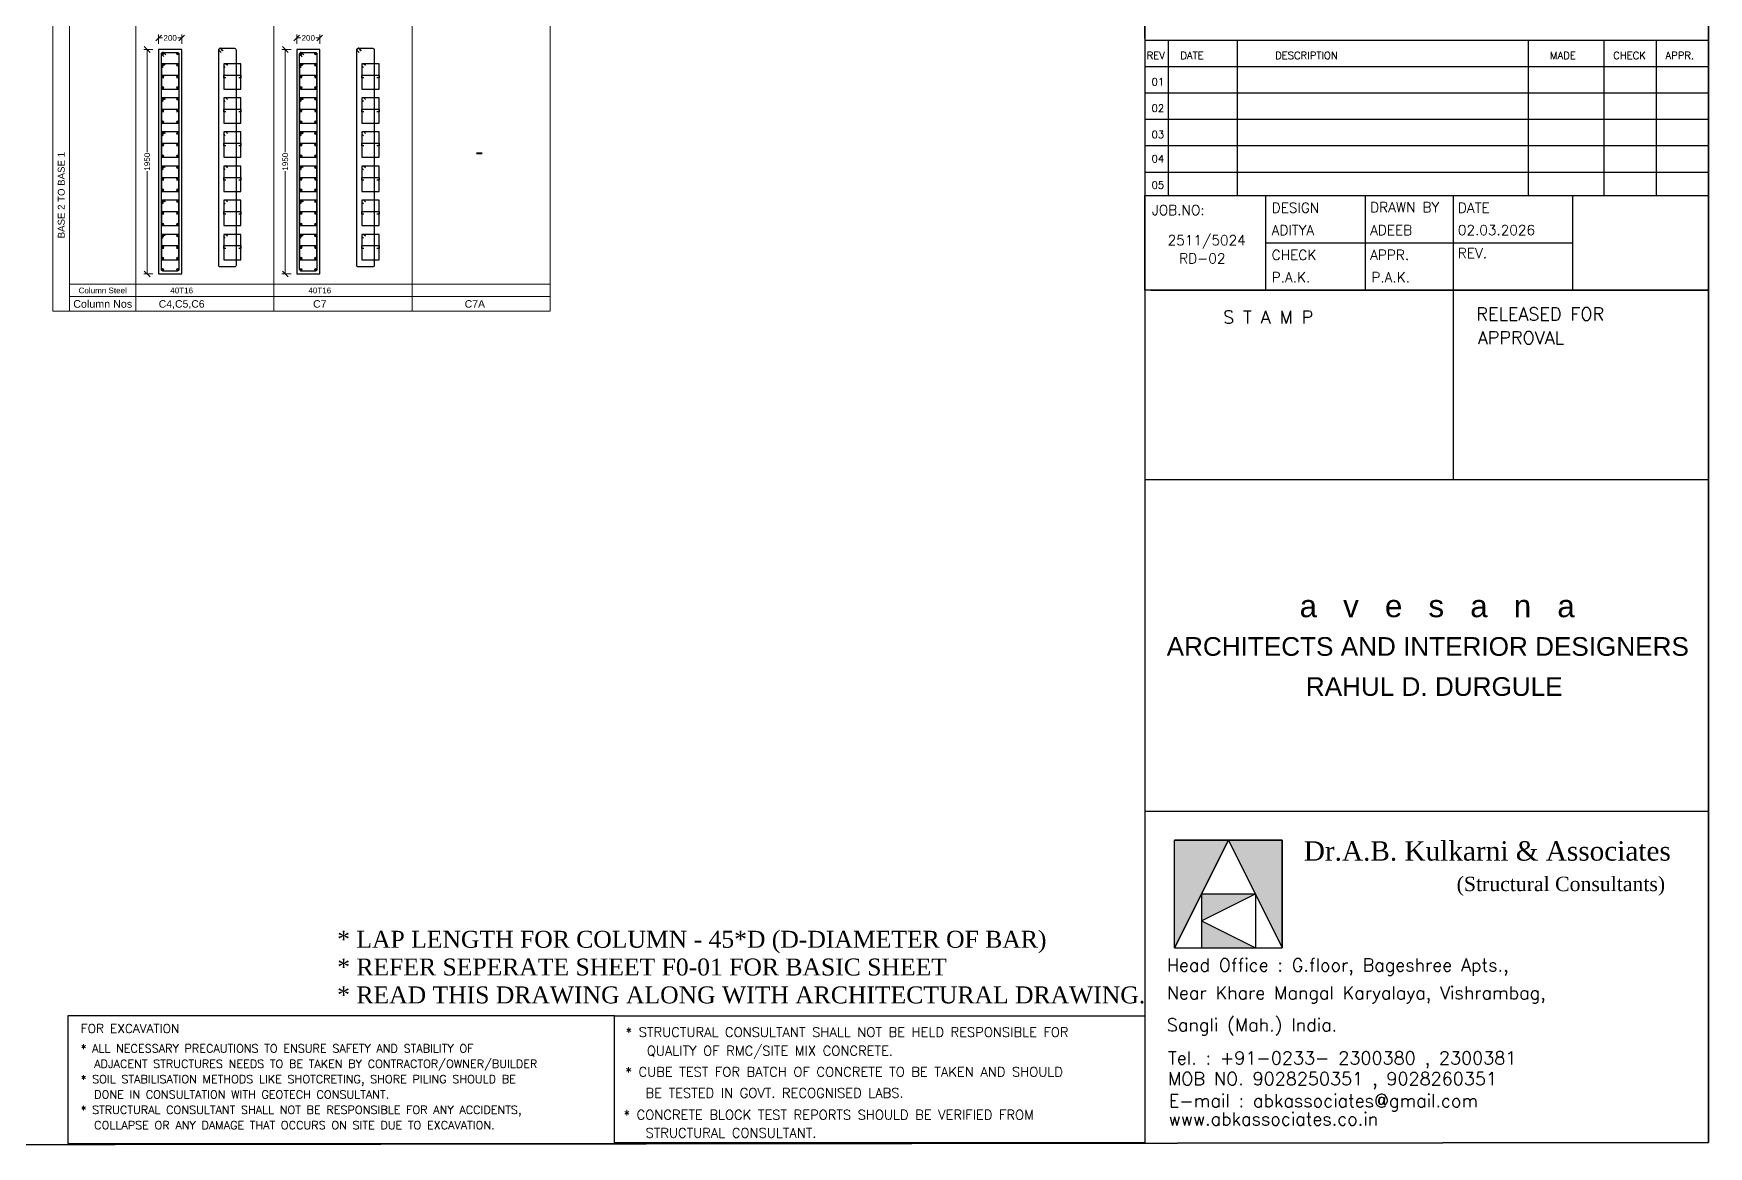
# Model space of a CAD drawing. Header units: inches. Extents: x 332 to 524, y 371 to 463.
# Drawn here: x 408.42 to 422.97, y 393.47 to 403.15 of the extents above; entities that cross this region are included whole.
import ezdxf
from ezdxf.enums import TextEntityAlignment as Align

# ---------------------------------------------------------------- set-up
doc = ezdxf.new("R2010")
doc.units = ezdxf.units.IN
doc.header["$MEASUREMENT"] = 0
for name, color, linetype, lineweight in [('16', 7, 'Continuous', 13), ('BORDER', 7, 'Continuous', 25), ('Column', 1, 'Continuous', 30), ('S-SHEET', 8, 'Continuous', 0)]:
    doc.layers.add(name, color=color, linetype=linetype, lineweight=lineweight)
for name, color, linetype in [('Bar', 7, 'Continuous'), ('Cover', 25, 'Continuous'), ('Dim', 7, 'Continuous'), ('Links', 4, 'Continuous'), ('Text', 7, 'Continuous')]:
    doc.layers.add(name, color=color, linetype=linetype)
doc.styles.add('dim', font='arial.ttf', dxfattribs={"height": 6})
doc.styles.add('Rcad', font='arial.ttf')
doc.styles.add('SIMPLEX', font='simplex.shx')
doc.styles.get("Standard").update_dxf_attribs({"font": 'arial.ttf'})
doc.styles.add('TIMES', font='times.ttf', dxfattribs={"width": 0.9})

# ---------------------------------------------------------------- blocks, each defined once
blk = doc.blocks.new('_Oblique')
at = {"color": 0, "linetype": 'ByBlock', "lineweight": -2}
blk.add_line((-0.5, -0.5), (0.5, 0.5), dxfattribs=at)
blk = doc.blocks.new('16')
at = {"layer": '16'}
h = blk.add_hatch(color=256, dxfattribs=at)
edge = h.paths.add_edge_path()
edge.add_arc((0, 0), 0.13, 0, 360)
for p, q in [((-0.5, 0), (0.5, 0)), ((0, 0.5), (0, -0.5))]:
    blk.add_line(p, q, dxfattribs=at)
for radius in [0.5, 0.13]:
    blk.add_circle((0, 0), radius, dxfattribs=at)

msp = doc.modelspace()

# ---------------------------------------------------------------- hatches: boundary and pattern name
at = {"layer": 'BORDER'}
h = msp.add_hatch(color=1, dxfattribs=at)
h.paths.add_polyline_path([(419.2663, 395.2013), (419.2663, 396.1367), (418.7986, 396.1367), (419.0324, 395.669)])
h.paths.add_polyline_path([(418.5648, 395.669), (418.7986, 396.1367), (418.3309, 396.1367), (418.3309, 395.2013)])
h.paths.add_polyline_path([(418.5648, 395.4352), (419.0324, 395.669), (418.5648, 395.669)])
h.paths.add_polyline_path([(419.0324, 395.2013), (418.5648, 395.4352), (418.5648, 395.2013)])

# ---------------------------------------------------------------- linework, layer by layer
at = {"layer": 'BORDER', "lineweight": 30}
msp.add_line((418.0733, 415.7197, 2510.4241), (418.0733, 393.511, 2510.4241), dxfattribs=at)
at = {"layer": 'BORDER'}
for p, q in [((418.0733, 404.0186, 2510.4241), (418.0733, 403.1024, 2510.4241)), ((422.9693, 404.0186, 2510.4241), (422.9693, 403.1024, 2510.4241)), ((418.0733, 403.1024, 2510.4241), (418.0733, 403.2469, 2510.4241)), ((422.9693, 403.2469, 2510.4241), (422.9693, 403.1024, 2510.4241)), ((418.0733, 403.0876, 2510.4241), (422.9693, 403.0876, 2510.4241)), ((418.0733, 402.8586, 2510.4241), (422.9693, 402.8586, 2510.4241)), ((419.1201, 401.7381, 2510.4241), (419.1201, 400.9167, 2510.4241)), ((419.986, 401.7381, 2510.4241), (419.986, 400.9167, 2510.4241)), ((420.7517, 401.7381, 2510.4241), (420.7517, 399.2684, 2510.4241)), ((421.7883, 401.7381, 2510.4241), (421.7883, 400.9167, 2510.4241)), ((419.1201, 401.3274, 2510.4241), (421.7883, 401.3274, 2510.4241)), ((422.9693, 400.9167, 2510.4241), (418.0733, 400.9167, 2510.4241)), ((418.1249, 400.9167, 2510.4241), (422.9693, 400.9167, 2510.4241)), ((422.9693, 399.2684, 2510.4241), (418.0733, 399.2684, 2510.4241)), ((418.0733, 396.3879, 2510.4241), (422.9693, 396.3879, 2510.4241))]:
    msp.add_line(p, q, dxfattribs=at)
at = {"layer": 'BORDER', "lineweight": 25}
for p, q in [((418.275, 403.0876, 2510.4241), (418.275, 401.7381, 2510.4241)), ((418.8738, 403.0876, 2510.4241), (418.8738, 401.7381, 2510.4241)), ((421.4028, 403.0876, 2510.4241), (421.4028, 401.7381, 2510.4241)), ((422.0608, 403.0876, 2510.4241), (422.0608, 401.7381, 2510.4241)), ((422.5151, 403.0876, 2510.4241), (422.5151, 401.7381, 2510.4241)), ((418.0733, 402.6295, 2510.4241), (422.9693, 402.6295, 2510.4241)), ((418.0733, 402.4005, 2510.4241), (422.9693, 402.4005, 2510.4241)), ((418.0733, 402.1714, 2510.4241), (422.9693, 402.1714, 2510.4241)), ((418.0733, 401.9423, 2510.4241), (422.9693, 401.9423, 2510.4241)), ((418.0733, 401.7381, 2510.4241), (422.9693, 401.7381, 2510.4241)), ((418.0733, 401.7381, 2510.4241), (422.9693, 401.7381, 2510.4241))]:
    msp.add_line(p, q, dxfattribs=at)
at = {"layer": 'BORDER', "color": 1}
for p, q in [((419.2663, 396.1367, 2510.4241), (418.3309, 396.1367, 2510.4241)), ((418.3309, 395.2013, 2510.4241), (418.7986, 396.1367, 2510.4241)), ((418.3309, 395.2013, 2510.4241), (418.3309, 396.1367, 2510.4241)), ((418.3309, 396.1367, 2510.4241), (419.2663, 396.1367, 2510.4241)), ((418.7986, 396.1367, 2510.4241), (418.3309, 395.2013, 2510.4241)), ((418.7986, 396.1367, 2510.4241), (419.2663, 395.2013, 2510.4241)), ((418.7986, 396.1367, 2510.4241), (419.2663, 395.2013, 2510.4241)), ((419.2663, 395.2013, 2510.4241), (419.2663, 396.1367, 2510.4241)), ((419.2663, 396.1367, 2510.4241), (419.2663, 395.2013, 2510.4241)), ((418.5648, 395.669, 2510.4241), (419.0324, 395.669, 2510.4241)), ((418.5648, 395.669, 2510.4241), (418.5648, 395.2013, 2510.4241)), ((418.5648, 395.4352, 2510.4241), (419.0324, 395.669, 2510.4241)), ((418.5648, 395.669, 2510.4241), (418.5648, 395.2013, 2510.4241)), ((419.0324, 395.669, 2510.4241), (419.0324, 395.2013, 2510.4241)), ((418.5648, 395.4352, 2510.4241), (419.0324, 395.2013, 2510.4241)), ((418.3309, 395.2013, 2510.4241), (419.2663, 395.2013, 2510.4241))]:
    msp.add_line(p, q, dxfattribs=at)
at = {"layer": 'BORDER', "lineweight": 35, "elevation": 2510.4241}
msp.add_lwpolyline([(422.9693, 393.51), (395.2799, 393.4738), (395.2799, 415.7197), (422.9693, 415.7197)], close=True, dxfattribs=at)
at = {"layer": 'BORDER', "elevation": 2510.4241}
msp.add_lwpolyline([(418.0733, 401.7381), (422.9693, 401.7381), (422.9693, 400.9167), (418.0733, 400.9167)], close=True, dxfattribs=at)
at = {"layer": 'BORDER', "lineweight": 30, "elevation": 2510.4241}
for points in [[(408.7149, 393.4989), (413.4636, 393.4989), (413.4636, 394.6092), (408.7149, 394.6092)], [(413.4636, 394.6092), (418.0733, 394.6092), (418.0733, 393.5048), (413.4636, 393.5048)]]:
    msp.add_lwpolyline(points, close=True, dxfattribs=at)
at = {"layer": 'Column', "elevation": 2510.4241}
for points in [[(409.5036, 401.057), (409.7036, 401.057), (409.7036, 403.007), (409.5036, 403.007)], [(410.7036, 401.057), (410.9036, 401.057), (410.9036, 403.007), (410.7036, 403.007)]]:
    msp.add_lwpolyline(points, close=True, dxfattribs=at)
at = {"layer": 'Cover', "elevation": 2510.4241}
for points in [[(409.5403, 402.982), (409.6669, 402.982, -0.4142136), (409.6786, 402.9703), (409.6786, 401.0937, -0.4142136), (409.6669, 401.082), (409.5403, 401.082, -0.4142136), (409.5286, 401.0937), (409.5286, 402.9703, -0.4142136), (409.5403, 402.982), (409.5444, 402.982), (409.5654, 402.961), (409.5444, 402.982), (409.5403, 402.982, 0.4142136), (409.5286, 402.9703), (409.5286, 402.9661), (409.5496, 402.9452)], [(410.0374, 403.0171), (410.164, 403.0171, -0.4142136), (410.1757, 403.0054), (410.1757, 401.1288, -0.4142136), (410.164, 401.1171), (410.0374, 401.1171, -0.4142136), (410.0257, 401.1288), (410.0257, 403.0054, -0.4142136), (410.0374, 403.0171), (410.0416, 403.0171), (410.0626, 402.9961), (410.0416, 403.0171), (410.0374, 403.0171, 0.4142136), (410.0257, 403.0054), (410.0257, 403.0012), (410.0468, 402.9803)], [(410.7403, 402.982), (410.8669, 402.982, -0.4142136), (410.8786, 402.9703), (410.8786, 401.0937, -0.4142136), (410.8669, 401.082), (410.7403, 401.082, -0.4142136), (410.7286, 401.0937), (410.7286, 402.9703, -0.4142136), (410.7403, 402.982), (410.7444, 402.982), (410.7654, 402.961), (410.7444, 402.982), (410.7403, 402.982, 0.4142136), (410.7286, 402.9703), (410.7286, 402.9661), (410.7496, 402.9452)], [(411.2374, 403.0171), (411.364, 403.0171, -0.4142136), (411.3757, 403.0054), (411.3757, 401.1288, -0.4142136), (411.364, 401.1171), (411.2374, 401.1171, -0.4142136), (411.2257, 401.1288), (411.2257, 403.0054, -0.4142136), (411.2374, 403.0171), (411.2416, 403.0171), (411.2626, 402.9961), (411.2416, 403.0171), (411.2374, 403.0171, 0.4142136), (411.2257, 403.0054), (411.2257, 403.0012), (411.2468, 402.9803)]]:
    msp.add_lwpolyline(points, format="xyb", dxfattribs=at)
at = {"layer": 'Dim', "lineweight": 13}
for p, q in [((409.5036, 403.057, 2510.4241), (409.5036, 403.137, 2510.4241)), ((409.7036, 403.057, 2510.4241), (409.7036, 403.137, 2510.4241)), ((410.7036, 403.057, 2510.4241), (410.7036, 403.137, 2510.4241)), ((410.9036, 403.057, 2510.4241), (410.9036, 403.137, 2510.4241)), ((409.4536, 403.007, 2510.4241), (409.3736, 403.007, 2510.4241)), ((409.4036, 403.007, 2510.4241), (409.4036, 402.1141, 2510.4241)), ((409.5036, 403.107, 2510.4241), (409.5381, 403.107, 2510.4241)), ((409.7036, 403.107, 2510.4241), (409.6691, 403.107, 2510.4241)), ((410.6536, 403.007, 2510.4241), (410.5736, 403.007, 2510.4241)), ((410.6036, 403.007, 2510.4241), (410.6036, 402.1141, 2510.4241)), ((410.7036, 403.107, 2510.4241), (410.7381, 403.107, 2510.4241)), ((410.9036, 403.107, 2510.4241), (410.8691, 403.107, 2510.4241)), ((409.4036, 401.057, 2510.4241), (409.4036, 401.9498, 2510.4241)), ((410.6036, 401.057, 2510.4241), (410.6036, 401.9498, 2510.4241)), ((409.4536, 401.057, 2510.4241), (409.3736, 401.057, 2510.4241)), ((410.6536, 401.057, 2510.4241), (410.5736, 401.057, 2510.4241))]:
    msp.add_line(p, q, dxfattribs=at)
at = {"layer": 'Links', "elevation": 2510.4241}
for points in [[(409.5418, 402.8512), (409.5286, 402.8644), (409.5286, 402.663), (409.6786, 402.663), (409.6786, 402.8831), (409.5473, 402.8831), (409.5605, 402.8699), (409.5473, 402.8831), (409.5286, 402.8831), (409.5286, 402.8644)], [(410.0821, 402.8512), (410.0688, 402.8644), (410.0688, 402.663), (410.2188, 402.663), (410.2188, 402.8831), (410.0876, 402.8831), (410.1008, 402.8699), (410.0876, 402.8831), (410.0688, 402.8831), (410.0688, 402.8644)], [(410.7418, 402.8512), (410.7286, 402.8644), (410.7286, 402.663), (410.8786, 402.663), (410.8786, 402.8831), (410.7473, 402.8831), (410.7605, 402.8699), (410.7473, 402.8831), (410.7286, 402.8831), (410.7286, 402.8644)], [(411.2821, 402.8512), (411.2688, 402.8644), (411.2688, 402.663), (411.4188, 402.663), (411.4188, 402.8831), (411.2876, 402.8831), (411.3008, 402.8699), (411.2876, 402.8831), (411.2688, 402.8831), (411.2688, 402.8644)], [(409.5418, 402.5547), (409.5286, 402.5679), (409.5286, 402.3665), (409.6786, 402.3665), (409.6786, 402.5866), (409.5473, 402.5866), (409.5605, 402.5734), (409.5473, 402.5866), (409.5286, 402.5866), (409.5286, 402.5679)], [(410.0821, 402.5547), (410.0688, 402.5679), (410.0688, 402.3665), (410.2188, 402.3665), (410.2188, 402.5866), (410.0876, 402.5866), (410.1008, 402.5734), (410.0876, 402.5866), (410.0688, 402.5866), (410.0688, 402.5679)], [(410.7418, 402.5547), (410.7286, 402.5679), (410.7286, 402.3665), (410.8786, 402.3665), (410.8786, 402.5866), (410.7473, 402.5866), (410.7605, 402.5734), (410.7473, 402.5866), (410.7286, 402.5866), (410.7286, 402.5679)], [(411.2821, 402.5547), (411.2688, 402.5679), (411.2688, 402.3665), (411.4188, 402.3665), (411.4188, 402.5866), (411.2876, 402.5866), (411.3008, 402.5734), (411.2876, 402.5866), (411.2688, 402.5866), (411.2688, 402.5679)], [(409.5418, 402.2581), (409.5286, 402.2713), (409.5286, 402.07), (409.6786, 402.07), (409.6786, 402.2901), (409.5473, 402.2901), (409.5605, 402.2768), (409.5473, 402.2901), (409.5286, 402.2901), (409.5286, 402.2713)], [(410.0821, 402.2581), (410.0688, 402.2713), (410.0688, 402.07), (410.2188, 402.07), (410.2188, 402.2901), (410.0876, 402.2901), (410.1008, 402.2768), (410.0876, 402.2901), (410.0688, 402.2901), (410.0688, 402.2713)], [(410.7418, 402.2581), (410.7286, 402.2713), (410.7286, 402.07), (410.8786, 402.07), (410.8786, 402.2901), (410.7473, 402.2901), (410.7605, 402.2768), (410.7473, 402.2901), (410.7286, 402.2901), (410.7286, 402.2713)], [(411.2821, 402.2581), (411.2688, 402.2713), (411.2688, 402.07), (411.4188, 402.07), (411.4188, 402.2901), (411.2876, 402.2901), (411.3008, 402.2768), (411.2876, 402.2901), (411.2688, 402.2901), (411.2688, 402.2713)], [(409.5418, 401.9616), (409.5286, 401.9748), (409.5286, 401.7735), (409.6786, 401.7735), (409.6786, 401.9935), (409.5473, 401.9935), (409.5605, 401.9803), (409.5473, 401.9935), (409.5286, 401.9935), (409.5286, 401.9748)], [(410.0821, 401.9616), (410.0688, 401.9748), (410.0688, 401.7735), (410.2188, 401.7735), (410.2188, 401.9935), (410.0876, 401.9935), (410.1008, 401.9803), (410.0876, 401.9935), (410.0688, 401.9935), (410.0688, 401.9748)], [(410.7418, 401.9616), (410.7286, 401.9748), (410.7286, 401.7735), (410.8786, 401.7735), (410.8786, 401.9935), (410.7473, 401.9935), (410.7605, 401.9803), (410.7473, 401.9935), (410.7286, 401.9935), (410.7286, 401.9748)], [(411.2821, 401.9616), (411.2688, 401.9748), (411.2688, 401.7735), (411.4188, 401.7735), (411.4188, 401.9935), (411.2876, 401.9935), (411.3008, 401.9803), (411.2876, 401.9935), (411.2688, 401.9935), (411.2688, 401.9748)], [(409.5418, 401.6651), (409.5286, 401.6783), (409.5286, 401.4769), (409.6786, 401.4769), (409.6786, 401.697), (409.5473, 401.697), (409.5605, 401.6838), (409.5473, 401.697), (409.5286, 401.697), (409.5286, 401.6783)], [(410.0821, 401.6651), (410.0688, 401.6783), (410.0688, 401.4769), (410.2188, 401.4769), (410.2188, 401.697), (410.0876, 401.697), (410.1008, 401.6838), (410.0876, 401.697), (410.0688, 401.697), (410.0688, 401.6783)], [(410.7418, 401.6651), (410.7286, 401.6783), (410.7286, 401.4769), (410.8786, 401.4769), (410.8786, 401.697), (410.7473, 401.697), (410.7605, 401.6838), (410.7473, 401.697), (410.7286, 401.697), (410.7286, 401.6783)], [(411.2821, 401.6651), (411.2688, 401.6783), (411.2688, 401.4769), (411.4188, 401.4769), (411.4188, 401.697), (411.2876, 401.697), (411.3008, 401.6838), (411.2876, 401.697), (411.2688, 401.697), (411.2688, 401.6783)], [(409.5418, 401.3686), (409.5286, 401.3818), (409.5286, 401.1804), (409.6786, 401.1804), (409.6786, 401.4005), (409.5473, 401.4005), (409.5605, 401.3873), (409.5473, 401.4005), (409.5286, 401.4005), (409.5286, 401.3818)], [(410.0821, 401.3686), (410.0688, 401.3818), (410.0688, 401.1804), (410.2188, 401.1804), (410.2188, 401.4005), (410.0876, 401.4005), (410.1008, 401.3873), (410.0876, 401.4005), (410.0688, 401.4005), (410.0688, 401.3818)], [(410.7418, 401.3686), (410.7286, 401.3818), (410.7286, 401.1804), (410.8786, 401.1804), (410.8786, 401.4005), (410.7473, 401.4005), (410.7605, 401.3873), (410.7473, 401.4005), (410.7286, 401.4005), (410.7286, 401.3818)], [(411.2821, 401.3686), (411.2688, 401.3818), (411.2688, 401.1804), (411.4188, 401.1804), (411.4188, 401.4005), (411.2876, 401.4005), (411.3008, 401.3873), (411.2876, 401.4005), (411.2688, 401.4005), (411.2688, 401.3818)]]:
    msp.add_lwpolyline(points, dxfattribs=at)
at = {"layer": 'Links', "color": 6, "elevation": 2510.4241}
for points in [[(409.5473, 402.7616), (409.5286, 402.7616), (409.5286, 402.785), (409.6786, 402.785), (409.6786, 402.785), (409.6786, 402.7616), (409.6598, 402.7616)], [(410.0876, 402.7616), (410.0688, 402.7616), (410.0688, 402.785), (410.2188, 402.785), (410.2188, 402.785), (410.2188, 402.7616), (410.2001, 402.7616)], [(410.7473, 402.7616), (410.7286, 402.7616), (410.7286, 402.785), (410.8786, 402.785), (410.8786, 402.785), (410.8786, 402.7616), (410.8598, 402.7616)], [(411.2876, 402.7616), (411.2688, 402.7616), (411.2688, 402.785), (411.4188, 402.785), (411.4188, 402.785), (411.4188, 402.7616), (411.4001, 402.7616)], [(409.5473, 402.4651), (409.5286, 402.4651), (409.5286, 402.4885), (409.6786, 402.4885), (409.6786, 402.4885), (409.6786, 402.4651), (409.6598, 402.4651)], [(410.0876, 402.4651), (410.0688, 402.4651), (410.0688, 402.4885), (410.2188, 402.4885), (410.2188, 402.4885), (410.2188, 402.4651), (410.2001, 402.4651)], [(410.7473, 402.4651), (410.7286, 402.4651), (410.7286, 402.4885), (410.8786, 402.4885), (410.8786, 402.4885), (410.8786, 402.4651), (410.8598, 402.4651)], [(411.2876, 402.4651), (411.2688, 402.4651), (411.2688, 402.4885), (411.4188, 402.4885), (411.4188, 402.4885), (411.4188, 402.4651), (411.4001, 402.4651)], [(409.5473, 402.1686), (409.5286, 402.1686), (409.5286, 402.192), (409.6786, 402.192), (409.6786, 402.192), (409.6786, 402.1686), (409.6598, 402.1686)], [(410.0876, 402.1686), (410.0688, 402.1686), (410.0688, 402.192), (410.2188, 402.192), (410.2188, 402.192), (410.2188, 402.1686), (410.2001, 402.1686)], [(410.7473, 402.1686), (410.7286, 402.1686), (410.7286, 402.192), (410.8786, 402.192), (410.8786, 402.192), (410.8786, 402.1686), (410.8598, 402.1686)], [(411.2876, 402.1686), (411.2688, 402.1686), (411.2688, 402.192), (411.4188, 402.192), (411.4188, 402.192), (411.4188, 402.1686), (411.4001, 402.1686)], [(409.5473, 401.8721), (409.5286, 401.8721), (409.5286, 401.8955), (409.6786, 401.8955), (409.6786, 401.8955), (409.6786, 401.8721), (409.6598, 401.8721)], [(410.0876, 401.8721), (410.0688, 401.8721), (410.0688, 401.8955), (410.2188, 401.8955), (410.2188, 401.8955), (410.2188, 401.8721), (410.2001, 401.8721)], [(410.7473, 401.8721), (410.7286, 401.8721), (410.7286, 401.8955), (410.8786, 401.8955), (410.8786, 401.8955), (410.8786, 401.8721), (410.8598, 401.8721)], [(411.2876, 401.8721), (411.2688, 401.8721), (411.2688, 401.8955), (411.4188, 401.8955), (411.4188, 401.8955), (411.4188, 401.8721), (411.4001, 401.8721)], [(409.5473, 401.5755), (409.5286, 401.5755), (409.5286, 401.5989), (409.6786, 401.5989), (409.6786, 401.5989), (409.6786, 401.5755), (409.6598, 401.5755)], [(410.0876, 401.5755), (410.0688, 401.5755), (410.0688, 401.5989), (410.2188, 401.5989), (410.2188, 401.5989), (410.2188, 401.5755), (410.2001, 401.5755)], [(410.7473, 401.5755), (410.7286, 401.5755), (410.7286, 401.5989), (410.8786, 401.5989), (410.8786, 401.5989), (410.8786, 401.5755), (410.8598, 401.5755)], [(411.2876, 401.5755), (411.2688, 401.5755), (411.2688, 401.5989), (411.4188, 401.5989), (411.4188, 401.5989), (411.4188, 401.5755), (411.4001, 401.5755)], [(409.5473, 401.279), (409.5286, 401.279), (409.5286, 401.3024), (409.6786, 401.3024), (409.6786, 401.3024), (409.6786, 401.279), (409.6598, 401.279)], [(410.0876, 401.279), (410.0688, 401.279), (410.0688, 401.3024), (410.2188, 401.3024), (410.2188, 401.3024), (410.2188, 401.279), (410.2001, 401.279)], [(410.7473, 401.279), (410.7286, 401.279), (410.7286, 401.3024), (410.8786, 401.3024), (410.8786, 401.3024), (410.8786, 401.279), (410.8598, 401.279)], [(411.2876, 401.279), (411.2688, 401.279), (411.2688, 401.3024), (411.4188, 401.3024), (411.4188, 401.3024), (411.4188, 401.279), (411.4001, 401.279)]]:
    msp.add_lwpolyline(points, dxfattribs=at)
at = {"layer": 'S-SHEET'}
for p, q in [((408.5856, 415.48, 2510.4241), (408.5856, 400.733, 2510.4241)), ((408.7296, 400.733, 2510.4241), (408.7296, 415.48, 2510.4241)), ((409.3056, 400.733, 2510.4241), (409.3056, 415.48, 2510.4241)), ((409.3056, 400.733, 2510.4241), (409.3056, 415.48, 2510.4241)), ((410.5056, 400.733, 2510.4241), (410.5056, 415.48, 2510.4241)), ((411.7056, 400.733, 2510.4241), (411.7056, 415.48, 2510.4241)), ((412.9056, 400.733, 2510.4241), (412.9056, 415.48, 2510.4241)), ((409.3056, 400.967, 2510.4241), (408.7296, 400.967, 2510.4241)), ((409.3056, 400.967, 2510.4241), (410.5056, 400.967, 2510.4241)), ((410.5056, 400.967, 2510.4241), (411.7056, 400.967, 2510.4241)), ((410.5056, 400.967, 2510.4241), (410.9296, 400.967, 2510.4241)), ((411.7056, 400.967, 2510.4241), (412.9056, 400.967, 2510.4241)), ((411.7056, 400.967, 2510.4241), (412.1296, 400.967, 2510.4241)), ((409.3056, 400.859, 2510.4241), (408.7296, 400.859, 2510.4241)), ((409.3056, 400.859, 2510.4241), (410.5056, 400.859, 2510.4241)), ((410.5056, 400.859, 2510.4241), (411.7056, 400.859, 2510.4241)), ((410.5056, 400.859, 2510.4241), (410.9296, 400.859, 2510.4241)), ((411.7056, 400.859, 2510.4241), (412.9056, 400.859, 2510.4241)), ((411.7056, 400.859, 2510.4241), (412.1296, 400.859, 2510.4241)), ((408.5856, 400.733, 2510.4241), (408.7296, 400.733, 2510.4241)), ((408.7296, 400.733, 2510.4241), (410.5056, 400.733, 2510.4241)), ((410.5056, 400.733, 2510.4241), (412.9056, 400.733, 2510.4241))]:
    msp.add_line(p, q, dxfattribs=at)

# ---------------------------------------------------------------- block references
at = {"layer": 'Bar', "xscale": 0.02, "yscale": 0.02, "zscale": 0.02}
for p in [(409.5396, 402.971, 2510.4241), (409.6676, 402.971, 2510.4241), (410.7396, 402.971, 2510.4241), (410.8676, 402.971, 2510.4241), (409.5396, 402.8721, 2510.4241), (409.6676, 402.8721, 2510.4241), (410.7396, 402.8721, 2510.4241), (410.8676, 402.8721, 2510.4241), (409.5396, 402.7733, 2510.4241), (409.6676, 402.7733, 2510.4241), (410.7396, 402.7733, 2510.4241), (410.8676, 402.7733, 2510.4241), (409.5396, 402.6744, 2510.4241), (409.5396, 402.5756, 2510.4241), (409.6676, 402.6744, 2510.4241), (409.6676, 402.5756, 2510.4241), (410.7396, 402.6744, 2510.4241), (410.7396, 402.5756, 2510.4241), (410.8676, 402.6744, 2510.4241), (410.8676, 402.5756, 2510.4241), (409.5396, 402.4767, 2510.4241), (409.6676, 402.4767, 2510.4241), (410.7396, 402.4767, 2510.4241), (410.8676, 402.4767, 2510.4241), (409.5396, 402.3779, 2510.4241), (409.5396, 402.2791, 2510.4241), (409.6676, 402.3779, 2510.4241), (409.6676, 402.2791, 2510.4241), (410.7396, 402.3779, 2510.4241), (410.7396, 402.2791, 2510.4241), (410.8676, 402.3779, 2510.4241), (410.8676, 402.2791, 2510.4241), (409.5396, 402.1802, 2510.4241), (409.6676, 402.1802, 2510.4241), (410.7396, 402.1802, 2510.4241), (410.8676, 402.1802, 2510.4241), (409.5396, 402.0814, 2510.4241), (409.5396, 401.9825, 2510.4241), (409.6676, 402.0814, 2510.4241), (409.6676, 401.9825, 2510.4241), (410.7396, 402.0814, 2510.4241), (410.7396, 401.9825, 2510.4241), (410.8676, 402.0814, 2510.4241), (410.8676, 401.9825, 2510.4241), (409.5396, 401.8837, 2510.4241), (409.6676, 401.8837, 2510.4241), (410.7396, 401.8837, 2510.4241), (410.8676, 401.8837, 2510.4241), (409.5396, 401.7848, 2510.4241), (409.5396, 401.686, 2510.4241), (409.6676, 401.7848, 2510.4241), (409.6676, 401.686, 2510.4241), (410.7396, 401.7848, 2510.4241), (410.7396, 401.686, 2510.4241), (410.8676, 401.7848, 2510.4241), (410.8676, 401.686, 2510.4241), (409.5396, 401.5872, 2510.4241), (409.6676, 401.5872, 2510.4241), (410.7396, 401.5872, 2510.4241), (410.8676, 401.5872, 2510.4241), (409.5396, 401.4883, 2510.4241), (409.5396, 401.3895, 2510.4241), (409.6676, 401.4883, 2510.4241), (409.6676, 401.3895, 2510.4241), (410.7396, 401.4883, 2510.4241), (410.7396, 401.3895, 2510.4241), (410.8676, 401.4883, 2510.4241), (410.8676, 401.3895, 2510.4241), (409.5396, 401.2906, 2510.4241), (409.6676, 401.2906, 2510.4241), (410.7396, 401.2906, 2510.4241), (410.8676, 401.2906, 2510.4241), (409.5396, 401.1918, 2510.4241), (409.5396, 401.093, 2510.4241), (409.6676, 401.1918, 2510.4241), (409.6676, 401.093, 2510.4241), (410.7396, 401.1918, 2510.4241), (410.7396, 401.093, 2510.4241), (410.8676, 401.1918, 2510.4241), (410.8676, 401.093, 2510.4241)]:
    msp.add_blockref('16', p, dxfattribs=at)
at = {"layer": 'Dim', "lineweight": 13, "xscale": 0.05, "yscale": 0.05, "zscale": 0.05}
for p, rotation in [((409.5036, 403.107, 2510.4241), 180), ((410.7036, 403.107, 2510.4241), 180), ((409.4036, 403.007, 2510.4241), 90), ((410.6036, 403.007, 2510.4241), 90), ((409.4036, 401.057, 2510.4241), 270), ((410.6036, 401.057, 2510.4241), 270)]:
    msp.add_blockref('_Oblique', p, dxfattribs=dict(at, rotation=rotation))
for p in [(409.7036, 403.107, 2510.4241), (410.9036, 403.107, 2510.4241)]:
    msp.add_blockref('_Oblique', p, dxfattribs=at)

# ---------------------------------------------------------------- texts
at = {"layer": 'BORDER', "lineweight": 25, "style": 'SIMPLEX'}
for s, height, p in [('REV', 0.06386, (418.0879, 402.9236, 2510.4241)), ('DATE', 0.06386, (418.3805, 402.9236, 2510.4241)), ('DESCRIPTION', 0.063863, (419.2038, 402.9236, 2510.4241)), ('MADE', 0.06386, (421.5917, 402.9236, 2510.4241)), ('CHECK', 0.06386, (422.1411, 402.9236, 2510.4241)), ('APPR.', 0.06386, (422.5954, 402.9236, 2510.4241)), ('01', 0.06386, (418.1309, 402.6946, 2510.4241)), ('02', 0.06386, (418.1309, 402.4655, 2510.4241)), ('03', 0.06386, (418.1309, 402.2365, 2510.4241)), ('04', 0.06386, (418.1309, 402.0261, 2510.4241)), ('05', 0.06386, (418.1309, 401.7971, 2510.4241)), ('Head Office : G.floor, Bageshree Apts.,', 0.11212, (418.263, 394.995, 2510.4241)), ('Near Khare Mangal Karyalaya, Vishrambag, ', 0.11212, (418.263, 394.7531, 2510.4241)), ('Sangli (Mah.) India.', 0.11212, (418.263, 394.475, 2510.4241)), ('* STRUCTURAL CONSULTANT SHALL NOT BE HELD RESPONSIBLE FOR', 0.083295, (413.5605, 394.4258, 2510.4241)), ('* ALL NECESSARY PRECAUTIONS TO ENSURE SAFETY AND STABILITY OF', 0.07153, (408.8269, 394.2903, 969.1699)), ('QUALITY OF RMC/SITE MIX CONCRETE.', 0.083295, (413.7454, 394.2642, 2510.4241)), ('Tel. : +91-0233- 2300380 , 2300381', 0.11212, (418.2729, 394.1874, 2510.4241)), ('ADJACENT STRUCTURES NEEDS TO BE TAKEN BY CONTRACTOR/OWNER/BUILDER', 0.07153, (408.9437, 394.1568, 969.1699)), ('* CUBE TEST FOR BATCH OF CONCRETE TO BE TAKEN AND SHOULD ', 0.083295, (413.5587, 394.0808, 2510.4241)), ('MOB NO. 9028250351 , 9028260351', 0.11212, (418.2729, 394.0064, 2510.4241)), ('* SOIL STABILISATION METHODS LIKE SHOTCRETING, SHORE PILING SHOULD BE', 0.07153, (408.8269, 394.0234, 969.1699)), ('DONE IN CONSULTATION WITH GEOTECH CONSULTANT.', 0.07153, (408.9437, 393.89, 969.1699)), ('BE TESTED IN GOVT. RECOGNISED LABS. ', 0.083295, (413.7344, 393.8974, 2510.4241)), ('* STRUCTURAL CONSULTANT SHALL NOT BE RESPONSIBLE FOR ANY ACCIDENTS,', 0.07153, (408.8269, 393.7565, 969.1699)), ('E-mail : abkassociates@gmail.com', 0.11212, (418.281, 393.8153, 2510.4241)), ('COLLAPSE OR ANY DAMAGE THAT OCCURS ON SITE DUE TO EXCAVATION.', 0.07153, (408.9437, 393.6231, 969.1699)), ('* CONCRETE BLOCK TEST REPORTS SHOULD BE VERIFIED FROM', 0.083295, (413.5423, 393.7078, 2510.4241)), ('www.abkassociates.co.in', 0.11212, (418.2783, 393.6572, 2510.4241)), ('STRUCTURAL CONSULTANT.', 0.083295, (413.7338, 393.5505, 2510.4241))]:
    msp.add_text(s, height=height, dxfattribs=at).set_placement(p)
at = {"layer": 'BORDER'}
for s, height, style, p in [('DESIGN', 0.08693, 'SIMPLEX', (419.1743, 401.5889, 2510.4241)), ('DRAWN BY', 0.08693, 'SIMPLEX', (420.0297, 401.5919, 2510.4241)), ('DATE', 0.08693, 'SIMPLEX', (420.792, 401.5889, 2510.4241)), ('JOB.NO:', 0.08693, 'SIMPLEX', (418.1337, 401.5686, 2510.4241)), ('2511/5024', 0.08693, 'SIMPLEX', (418.2706, 401.3057, 2510.4241)), ('ADITYA', 0.08693, 'SIMPLEX', (419.1743, 401.3943, 2510.4241)), ('ADEEB', 0.08693, 'SIMPLEX', (420.0297, 401.3943, 2510.4241)), ('02.03.2026', 0.08693, 'SIMPLEX', (420.792, 401.3943, 2510.4241)), ('RD-02', 0.08693, 'SIMPLEX', (418.3707, 401.1478, 2510.4241)), ('CHECK', 0.08693, 'SIMPLEX', (419.1743, 401.1782, 2510.4241)), ('APPR.', 0.08693, 'SIMPLEX', (420.0297, 401.1782, 2510.4241)), ('REV.', 0.08693, 'SIMPLEX', (420.792, 401.1934, 2510.4241)), ('P.A.K.', 0.08693, 'SIMPLEX', (419.1743, 400.9836, 2510.4241)), ('P.A.K.', 0.08693, 'SIMPLEX', (420.0403, 400.9836, 2510.4241)), ('S T A M P', 0.11212, 'SIMPLEX', (418.7516, 400.6249, 2510.4241)), ('RELEASED FOR ', 0.11212, 'SIMPLEX', (420.9525, 400.6525, 2510.4241)), ('APPROVAL', 0.11212, 'SIMPLEX', (420.9649, 400.4454, 2510.4241)), ('Dr.A.B. Kulkarni & Associates', 0.168181, 'TIMES', (419.4531, 395.958, 2510.4241)), ('(Structural Consultants)', 0.125148, 'TIMES', (420.7811, 395.693, 2510.4241))]:
    msp.add_text(s, height=height, dxfattribs=dict(at, style=style)).set_placement(p)
at = {"layer": 'BORDER', "lineweight": 35, "style": 'SIMPLEX'}
msp.add_text('FOR EXCAVATION', height=0.077147, dxfattribs=at).set_placement((408.8269, 394.4606, 969.1699))
at = {"layer": 'Dim', "char_height": 0.05, "attachment_point": 5, "style": 'Rcad'}
for insert in [(409.6036, 403.107, 2510.4241), (410.8036, 403.107, 2510.4241)]:
    msp.add_mtext('\\A1;200', dxfattribs=dict(at, insert=insert))
at = {"layer": 'Dim', "char_height": 0.05, "attachment_point": 5, "rotation": 90, "style": 'Rcad'}
for insert in [(409.4036, 402.032, 2510.4241), (410.6036, 402.032, 2510.4241)]:
    msp.add_mtext('\\A1;1950', dxfattribs=dict(at, insert=insert))
at = {"layer": 'Text', "style": 'Rcad'}
msp.add_text('BASE 2 TO BASE 1', height=0.06, rotation=90, dxfattribs=at).set_placement((408.6576, 401.741, 2510.4241), align=Align.MIDDLE_CENTER)
for s, height, p in [('-', 0.15, (412.2901, 402.1222)), ('Column Steel', 0.05, (409.0176, 400.913, 2510.4241)), ('Column Nos', 0.0666, (409.0176, 400.796, 2510.4241)), ('C4,C5,C6', 0.065, (409.7036, 400.796, 2510.4241)), ('40T16', 0.05, (409.7036, 400.913, 2510.4241)), ('40T16', 0.05, (410.9036, 400.913, 2510.4241)), ('C7', 0.065, (410.9036, 400.796, 2510.4241)), ('C7A', 0.065, (412.2509, 400.796, 2510.4241))]:
    msp.add_text(s, height=height, dxfattribs=at).set_placement(p, align=Align.MIDDLE_CENTER)
at = {"layer": 'Text', "color": 1, "style": 'TIMES'}
for s, p in [('* LAP LENGTH FOR COLUMN - 45*D (D-DIAMETER OF BAR)', (411.0549, 395.201, 2510.4241)), ('* REFER SEPERATE SHEET F0-01 FOR BASIC SHEET', (411.0549, 394.9599, 2510.4241)), ('* READ THIS DRAWING ALONG WITH ARCHITECTURAL DRAWING.', (411.0549, 394.7176, 2510.4241))]:
    msp.add_text(s, height=0.147312, dxfattribs=at).set_placement(p)
at = {"layer": 'Text', "insert": (419.4168, 398.2684, 1127.0928), "char_height": 0.194869, "width": 5.824482, "attachment_point": 1}
msp.add_mtext('a   v   e   s   a   n   a', dxfattribs=at)
at = {"layer": 'Text', "char_height": 0.16239, "attachment_point": 1, "style": 'dim'}
for s, insert, width in [('ARCHITECTS AND INTERIOR DESIGNERS', (418.2617, 397.9004, 1127.0928), 9.456714), ('RAHUL D. DURGULE', (419.4707, 397.5523, 1127.0928), 6.906695)]:
    msp.add_mtext(s, dxfattribs=dict(at, insert=insert, width=width))

doc.saveas('drawing.dxf')
